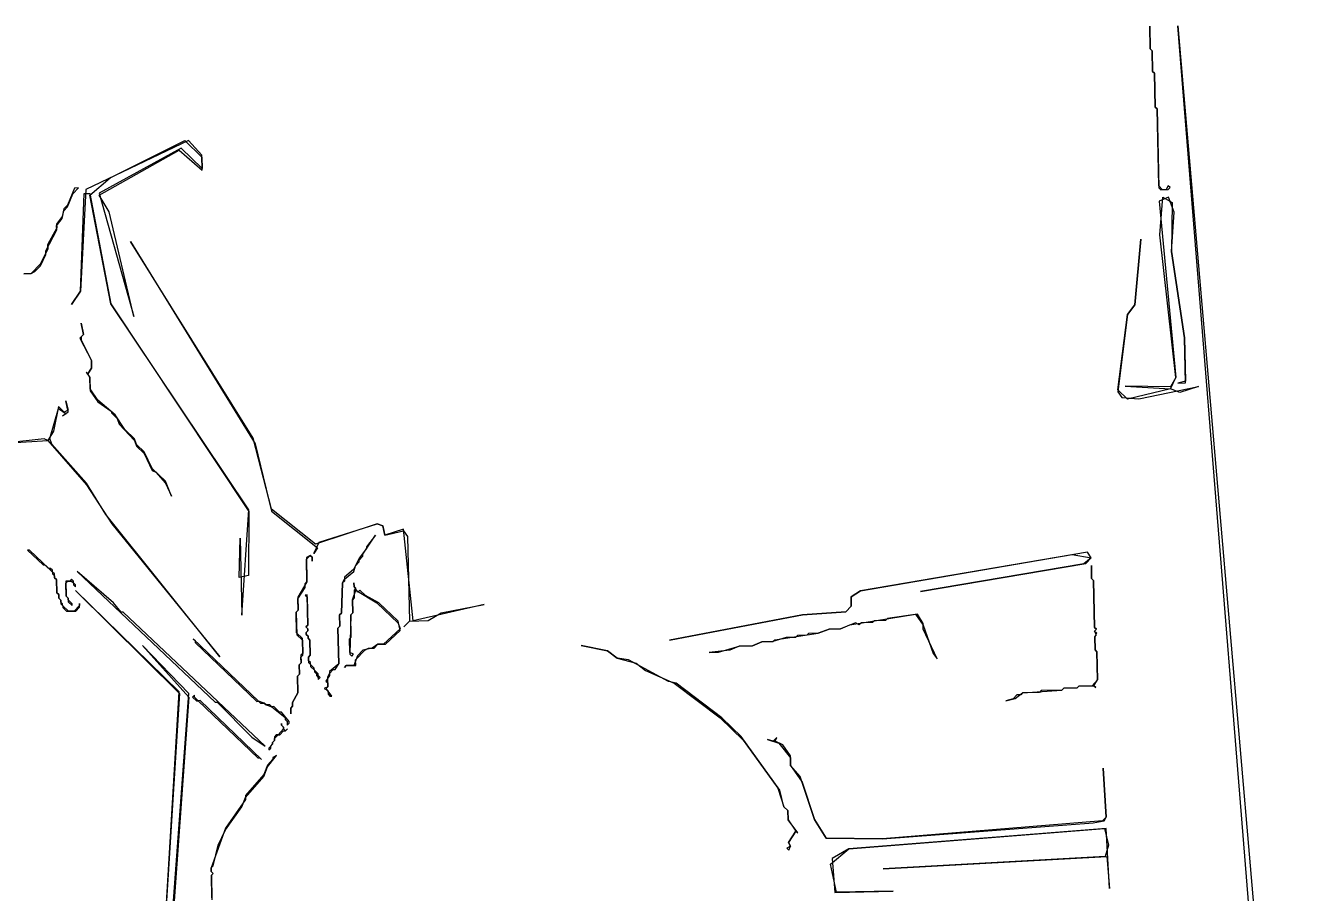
# Model space of a CAD drawing. Header units: inches. Extents: x 0 to 115, y 0 to 66.
# Drawn here: x 43.08 to 84.44, y 37.83 to 65.7 of the extents above; entities that cross this region are included whole.
import ezdxf

# ---------------------------------------------------------------- set-up
doc = ezdxf.new("R2010")
doc.units = ezdxf.units.IN

msp = doc.modelspace()

# ---------------------------------------------------------------- linework, layer by layer
for points in [[(79.161, 65.683), (79.176, 64.958), (79.238, 64.899), (79.252, 64.235), (79.313, 64.176), (79.336, 63.089), (79.398, 63.03), (79.451, 60.493), (79.513, 60.434), (79.754, 60.439), (79.813, 60.501), (79.752, 60.56), (79.694, 60.438), (79.573, 60.435), (79.45, 60.554), (79.398, 63.03), (79.336, 63.089), (79.313, 64.176), (79.252, 64.235), (79.238, 64.899), (79.176, 64.958)], [(80.067, 65.702), (84.379, 15.589), (83.835, 15.577), (83.98, 14.432), (83.255, 14.417), (84.044, 14.253), (83.562, 14.182), (83.986, 14.13), (84.129, 13.106), (83.837, 15.517), (84.442, 15.469), (82.678, 33.315)], [(48.185, 62.013), (48.74, 61.481), (48.748, 61.119), (48.07, 61.769), (45.442, 60.325), (46.552, 56.361), (45.756, 59.727), (45.443, 60.264), (48.011, 61.708), (48.749, 61.058), (48.739, 61.542), (48.306, 62.016), (45.017, 60.437), (44.843, 57.171), (44.55, 56.742), (44.843, 57.171), (44.959, 60.314), (45.14, 60.318), (45.818, 56.768), (50.247, 50.095), (50.23, 48.04), (49.929, 47.973), (49.963, 49.243), (50.015, 46.767), (50.246, 50.155), (45.818, 56.768), (45.141, 60.258), (45.794, 60.815)], [(79.759, 60.198), (79.46, 60.071), (80.001, 54.403), (79.827, 54.097), (78.376, 54.127), (79.828, 54.037), (78.445, 53.706), (78.137, 54.002), (78.449, 56.425), (78.684, 56.732), (78.881, 58.85), (78.684, 56.732), (78.449, 56.425), (78.138, 53.941), (78.263, 53.763), (78.808, 53.714), (80.732, 54.116), (80.132, 53.923), (79.828, 54.037), (80.001, 54.403), (79.483, 58.984), (79.578, 60.194), (79.884, 60.019), (79.856, 58.448), (80.277, 55.678), (80.306, 54.289), (80.066, 54.223), (80.307, 54.228), (80.277, 55.678), (79.856, 58.448), (79.95, 59.718)], [(46.441, 58.775), (50.443, 52.274), (50.972, 50.11), (52.447, 48.932), (52.33, 48.749), (52.503, 49.115), (54.364, 49.698), (54.546, 49.641), (54.613, 49.34), (55.214, 49.474), (55.339, 49.295), (55.396, 46.578), (55.218, 46.393), (55.396, 46.578), (56, 46.59), (56.417, 46.841), (57.801, 47.111), (55.517, 46.58), (55.213, 49.534), (54.613, 49.34), (54.546, 49.641), (54.364, 49.698), (52.384, 49.052), (50.971, 50.17), (50.379, 52.453)], [(44.865, 56.144), (44.933, 55.783), (44.815, 55.66), (45.192, 54.943), (45.197, 54.701), (45.08, 54.517), (45.018, 54.576), (45.143, 54.398), (45.152, 53.975), (45.401, 53.618), (45.83, 53.325), (45.831, 53.264), (46.016, 53.087), (46.08, 52.907), (46.575, 52.374), (46.639, 52.194), (46.886, 51.957), (47.139, 51.419), (47.261, 51.361), (47.57, 51.005), (47.76, 50.586), (47.569, 51.066), (47.137, 51.479), (46.884, 52.018), (46.638, 52.254), (46.574, 52.434), (46.265, 52.73), (45.953, 53.207), (45.4, 53.678), (45.151, 54.036), (45.143, 54.398), (45.08, 54.517), (45.197, 54.701), (45.192, 54.943), (44.876, 55.601), (44.874, 55.721), (44.933, 55.783)], [(42.408, 52.287), (43.796, 52.376), (45.034, 50.952), (45.846, 49.7), (49.318, 45.423), (45.658, 49.998), (45.033, 51.012), (43.919, 52.258), (43.855, 52.438), (44.137, 53.41), (44.382, 53.234), (44.263, 53.171), (44.441, 53.296), (44.373, 53.657), (44.44, 53.356), (44.32, 53.293), (44.135, 53.471), (43.971, 52.682), (43.796, 52.376), (43.674, 52.434)], [(54.311, 49.334), (54.017, 48.965), (54.018, 48.905), (53.783, 48.598), (53.609, 48.232), (53.312, 47.984), (53.315, 47.863), (53.256, 47.802), (53.216, 46.834), (53.156, 46.772), (53.164, 46.41), (53.105, 46.348), (53.129, 45.201), (52.832, 44.953), (52.835, 44.832), (52.718, 44.649), (52.779, 44.59), (52.782, 44.469), (52.662, 44.406), (52.784, 44.348), (52.787, 44.227), (52.849, 44.168), (52.909, 44.169), (52.723, 44.407), (52.782, 44.469), (52.776, 44.771), (52.833, 44.893), (52.952, 45.016), (53.012, 45.017), (53.129, 45.201), (53.105, 46.348), (53.164, 46.41), (53.156, 46.772), (53.216, 46.834), (53.256, 47.802), (53.314, 47.924), (53.61, 48.171), (53.667, 48.354), (53.785, 48.477), (53.784, 48.538), (53.902, 48.661), (53.901, 48.721)], [(43.145, 48.858), (43.638, 48.385), (43.698, 48.387), (43.945, 48.15), (43.946, 48.09), (44.008, 48.031), (44.009, 47.97), (44.071, 47.911), (44.079, 47.488), (44.141, 47.429), (44.144, 47.309), (44.205, 47.249), (44.208, 47.129), (44.269, 47.07), (44.271, 47.009), (44.394, 46.891), (44.696, 46.897), (44.814, 47.021), (44.812, 47.141), (44.813, 47.081), (44.636, 46.896), (44.454, 46.892), (44.269, 47.07), (44.268, 47.13), (44.207, 47.189), (44.205, 47.249), (44.144, 47.309), (44.141, 47.429), (44.079, 47.488), (44.071, 47.911), (44.009, 47.97), (44.006, 48.091), (43.945, 48.15), (43.944, 48.211), (43.882, 48.27), (43.821, 48.268), (43.205, 48.86)], [(52.21, 48.686), (52.272, 48.627), (52.274, 48.506), (52.272, 48.627), (52.21, 48.686), (52.091, 48.623), (52.107, 47.838), (51.815, 47.348), (51.824, 46.926), (51.765, 46.864), (51.78, 46.139), (51.965, 45.962), (51.974, 45.539), (51.915, 45.478), (51.92, 45.236), (51.861, 45.175), (51.867, 44.873), (51.808, 44.811), (51.819, 44.267), (51.645, 43.962), (51.647, 43.841), (51.588, 43.779), (51.592, 43.598), (51.588, 43.779), (51.647, 43.841), (51.645, 43.962), (51.819, 44.267), (51.808, 44.811), (51.867, 44.873), (51.861, 45.175), (51.92, 45.236), (51.916, 45.417), (51.975, 45.479), (51.964, 46.022), (51.779, 46.2), (51.765, 46.864), (51.824, 46.926), (51.817, 47.288), (52.051, 47.655), (52.048, 47.776), (52.107, 47.838), (52.092, 48.563)], [(77.283, 48.607), (77.046, 48.421), (71.808, 47.526), (77.106, 48.422), (77.283, 48.607), (77.159, 48.786), (69.875, 47.545), (69.577, 47.358), (69.583, 47.056), (69.406, 46.871), (68.018, 46.782), (63.746, 45.967), (68.018, 46.782), (69.406, 46.871), (69.583, 47.056), (69.577, 47.358), (69.875, 47.545), (76.677, 48.715)], [(44.73, 48.167), (49.167, 43.97), (49.228, 43.972), (50.339, 42.847), (50.768, 42.554), (46.207, 46.868), (46.147, 46.867), (45.899, 47.164)], [(77.288, 48.365), (77.297, 47.943), (77.359, 47.884), (77.391, 46.374), (77.452, 46.315), (77.393, 46.253), (77.455, 46.194), (77.397, 46.072), (77.406, 45.649), (77.467, 45.59), (77.486, 44.684), (77.309, 44.499), (76.886, 44.49), (76.827, 44.429), (76.404, 44.42), (76.345, 44.358), (75.681, 44.344), (75.622, 44.283), (75.078, 44.271), (75.019, 44.21), (74.899, 44.207), (74.78, 44.084), (74.54, 44.018), (74.841, 44.085), (75.078, 44.271), (76.345, 44.358), (76.404, 44.42), (76.827, 44.429), (76.886, 44.49), (77.369, 44.501), (77.431, 44.441), (77.369, 44.501), (77.486, 44.684), (77.467, 45.59), (77.406, 45.649), (77.397, 46.072), (77.456, 46.134), (77.393, 46.253), (77.452, 46.315), (77.391, 46.374), (77.359, 47.884), (77.297, 47.943)], [(44.554, 47.921), (44.495, 47.86), (44.374, 47.857), (44.384, 47.374), (44.446, 47.315), (44.448, 47.194), (44.571, 47.076), (44.57, 47.136), (44.447, 47.255), (44.446, 47.315), (44.384, 47.374), (44.375, 47.797), (44.434, 47.858), (44.555, 47.861), (44.617, 47.802), (44.618, 47.741), (44.68, 47.682), (44.678, 47.743), (44.617, 47.802), (44.615, 47.862)], [(44.682, 47.562), (48.014, 44.248), (46.34, 17.45), (48.316, 44.254), (46.834, 45.794), (48.318, 44.134), (46.399, 17.512), (48.013, 44.309)], [(53.618, 47.809), (53.621, 47.688), (53.682, 47.629), (53.623, 47.568), (53.628, 47.326), (53.569, 47.264), (53.578, 46.842), (53.519, 46.78), (53.485, 45.511), (53.547, 45.451), (53.606, 45.513), (53.484, 45.571), (53.475, 45.994), (53.534, 46.055), (53.519, 46.78), (53.578, 46.842), (53.569, 47.264), (53.684, 47.569), (54.357, 47.16), (55.035, 46.51), (55.099, 46.33), (54.566, 45.835), (54.384, 45.832), (54.206, 45.707), (53.905, 45.64), (53.728, 45.455), (53.613, 45.151), (53.372, 45.146), (53.313, 45.084), (53.372, 45.146), (53.674, 45.152), (53.67, 45.333), (53.966, 45.642), (54.085, 45.704), (54.266, 45.708), (54.384, 45.832), (54.626, 45.837), (55.1, 46.269), (55.034, 46.57), (54.417, 47.161), (53.989, 47.394), (53.804, 47.571), (53.745, 47.51), (53.621, 47.688)], [(52.056, 47.414), (52.117, 47.355), (52.136, 46.449), (52.077, 46.387), (52.139, 46.328), (52.14, 46.268), (52.081, 46.206), (52.082, 46.146), (52.144, 46.087), (52.145, 46.026), (52.207, 45.967), (52.217, 45.484), (52.158, 45.422), (52.162, 45.241), (52.223, 45.182), (52.224, 45.122), (52.348, 45.003), (52.349, 44.943), (52.411, 44.884), (52.412, 44.824), (52.474, 44.764), (52.475, 44.704), (52.534, 44.766), (52.472, 44.825), (52.471, 44.885), (52.348, 45.003), (52.346, 45.064), (52.223, 45.182), (52.222, 45.242), (52.16, 45.302), (52.158, 45.422), (52.217, 45.484), (52.207, 45.967), (52.145, 46.026), (52.144, 46.087), (52.082, 46.146), (52.081, 46.206), (52.14, 46.268), (52.139, 46.328), (52.077, 46.387), (52.136, 46.449), (52.116, 47.415)], [(72.337, 45.362), (71.894, 46.319), (71.89, 46.5), (71.703, 46.798), (70.739, 46.657), (70.68, 46.596), (70.318, 46.588), (70.259, 46.527), (69.896, 46.519), (69.837, 46.457), (69.715, 46.515), (69.236, 46.324), (68.873, 46.316), (68.514, 46.188), (68.212, 46.182), (68.153, 46.12), (67.851, 46.114), (67.792, 46.052), (67.49, 46.046), (67.069, 45.916), (66.707, 45.908), (66.408, 45.781), (65.985, 45.772), (65.686, 45.645), (65.023, 45.571), (65.325, 45.577), (65.985, 45.772), (66.408, 45.781), (66.707, 45.908), (67.069, 45.916), (67.129, 45.978), (68.514, 46.188), (68.873, 46.316), (69.236, 46.324), (69.535, 46.451), (71.642, 46.797), (71.892, 46.44), (72.212, 45.54)], [(48.46, 46.009), (48.522, 45.95), (48.523, 45.89), (50.496, 43.998), (50.556, 43.999), (50.618, 43.94), (50.739, 43.943), (50.8, 43.884), (50.983, 43.827), (51.413, 43.474), (51.414, 43.413), (51.476, 43.354), (51.479, 43.233), (51.538, 43.295), (51.536, 43.355), (51.289, 43.652), (51.228, 43.651), (51.043, 43.828), (50.983, 43.827), (50.921, 43.886), (50.8, 43.884), (50.739, 43.943), (50.556, 43.999)], [(60.91, 45.787), (61.759, 45.624), (62.066, 45.388), (62.674, 45.22), (62.981, 44.985), (63.896, 44.581), (65.369, 43.464), (66.109, 42.754), (67.229, 41.207), (67.422, 40.607), (67.546, 40.489), (67.552, 40.187), (67.801, 39.83), (67.567, 39.462), (67.63, 39.343), (67.511, 39.28), (67.572, 39.221), (67.63, 39.343), (67.567, 39.462), (67.801, 39.83), (67.863, 39.77), (67.552, 40.187), (67.546, 40.489), (67.422, 40.607), (67.29, 41.148), (66.046, 42.874), (65.429, 43.465), (63.956, 44.582), (63.713, 44.637), (62.43, 45.335), (62.066, 45.388), (61.759, 45.624)], [(48.439, 44.136), (48.562, 44.018), (48.623, 44.019), (50.534, 42.186), (50.594, 42.188), (50.656, 42.129), (48.683, 44.021), (48.623, 44.019), (48.499, 44.137), (48.498, 44.198)], [(51.296, 43.29), (51.297, 43.229), (51.359, 43.17), (51.36, 43.11), (51.183, 42.925), (51.123, 42.924), (51.064, 42.862), (51.066, 42.741), (51.007, 42.68), (51.008, 42.619), (50.89, 42.496), (50.891, 42.436), (50.95, 42.497), (50.949, 42.558), (51.008, 42.619), (51.007, 42.68), (51.066, 42.741), (51.065, 42.802), (51.183, 42.925), (51.243, 42.926), (51.362, 43.05), (51.422, 43.051), (51.481, 43.113), (51.422, 43.051), (51.36, 43.11), (51.359, 43.17), (51.297, 43.229)], [(66.894, 42.771), (67.259, 42.658), (67.631, 42.182), (67.636, 41.941), (68.01, 41.405), (68.397, 40.205), (68.772, 39.608), (70.585, 39.586), (77.341, 40.09), (77.702, 40.158), (77.76, 40.28), (77.667, 41.849), (77.76, 40.28), (77.642, 40.157), (70.585, 39.586), (68.772, 39.608), (68.397, 40.205), (67.946, 41.585), (67.636, 41.941), (67.63, 42.243), (67.381, 42.6), (67.136, 42.715), (67.194, 42.838), (67.076, 42.714)], [(77.767, 39.918), (69.505, 39.261), (68.967, 38.948), (69.051, 37.862), (70.923, 37.901), (69.111, 37.863), (68.911, 38.765), (69.505, 39.261), (77.707, 39.916), (77.839, 39.375), (77.726, 39.01), (70.605, 38.62), (77.786, 39.012), (77.868, 37.986)]]:
    msp.add_lwpolyline(points, close=True)
for points in [[(43.019, 57.737), (43.261, 57.742), (43.38, 57.804), (43.557, 57.989), (43.731, 58.356), (43.728, 58.476), (44.077, 59.148), (44.074, 59.269), (44.25, 59.514), (44.306, 59.757), (44.424, 59.88), (44.596, 60.307), (44.774, 60.492), (44.653, 60.489), (44.423, 59.941), (44.305, 59.817), (44.249, 59.575), (44.073, 59.329), (44.076, 59.209), (43.785, 58.659), (43.788, 58.538), (43.556, 58.05), (43.261, 57.742), (43.019, 57.737)], [(49.057, 37.685), (49.042, 38.41), (49.101, 38.471), (49.04, 38.53), (49.037, 38.651), (49.096, 38.713), (49.264, 39.381), (49.495, 39.869), (50.023, 40.605), (50.138, 40.91), (50.728, 41.586), (50.842, 41.891), (51.137, 42.26), (51.017, 42.197), (51.018, 42.136), (50.841, 41.951), (50.726, 41.647), (50.137, 40.97), (50.139, 40.849), (49.494, 39.929), (49.037, 38.651), (49.04, 38.53), (49.101, 38.471), (49.042, 38.41), (49.059, 37.625)]]:
    msp.add_lwpolyline(points)

doc.saveas('drawing.dxf')
